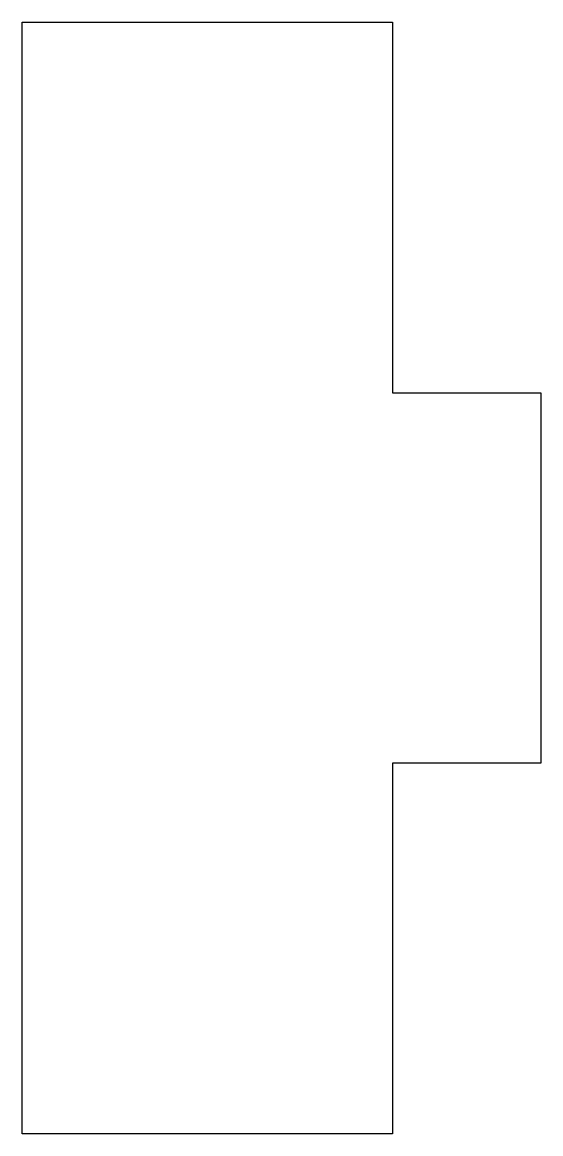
# Model space of a CAD drawing. Header units: millimetres. Extents: x 0 to 14, y -30 to 0.
import ezdxf

# ---------------------------------------------------------------- set-up
doc = ezdxf.new("R2010")
doc.units = ezdxf.units.MM

msp = doc.modelspace()

# ---------------------------------------------------------------- linework, layer by layer
msp.add_lwpolyline([(0, 0), (10, 0), (10, -10), (14, -10), (14, -20), (10, -20), (10, -30), (0, -30)], close=True)

doc.saveas('drawing.dxf')
